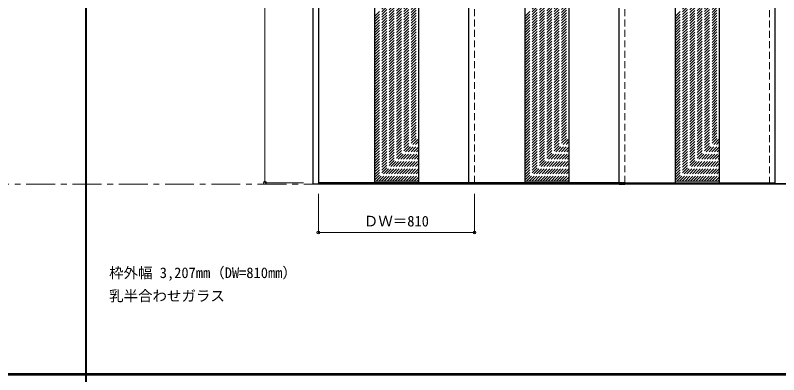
# Model space of a CAD drawing. Units: millimetres, scale not verified. Extents: x -6000 to 5700, y -4307 to 4260.
# Drawn here: x -267 to 3693, y 186 to 2049 of the extents above; entities that cross this region are included whole.
import ezdxf
from ezdxf.enums import TextEntityAlignment as Align

# ---------------------------------------------------------------- set-up
doc = ezdxf.new("R2010")
doc.units = ezdxf.units.MM
doc.header["$LTSCALE"] = 30
doc.header["$PDMODE"] = 32
doc.header["$PDSIZE"] = 15
doc.linetypes.add('CHAIN1', pattern=[8, 5, -1, 1, -1])
doc.linetypes.add('DASHED1', pattern=[1.8, 1.2, -0.6])
for name, color, linetype, lineweight in [('0-1_通り芯', 7, 'CHAIN1', 18), ('0-2_扉', 3, 'Continuous', 25), ('0-4_枠', 3, 'Continuous', 25), ('0-A_文字', 7, 'Continuous', 18), ('0-B_寸法', 4, 'Continuous', 9), ('0-C_ハッチ', 4, 'DASHED1', 9), ('F-1_枠', 6, 'Continuous', 40)]:
    doc.layers.add(name, color=color, linetype=linetype, lineweight=lineweight)
doc.styles.add('ＭＳ ゴシック', font='')
doc.styles.get('ＭＳ ゴシック').set_extended_font_data('MS Gothic')

msp = doc.modelspace()

# ---------------------------------------------------------------- linework, layer by layer
at = {"layer": '0-1_通り芯'}
msp.add_line((-5490, 1173), (5690, 1173), dxfattribs=at)
at = {"layer": '0-2_扉', "color": 4, "linetype": 'DASHED1', "lineweight": 9}
for p, q in [((1305, 1181), (1305, 3529)), ((2115, 1181), (2115, 3529)), ((2895, 1181), (2895, 3529)), ((3645, 1176), (3645, 3543)), ((3675, 1176), (3675, 3543)), ((1308, 1181), (1305, 1181))]:
    msp.add_line(p, q, dxfattribs=at)
at = {"layer": '0-2_扉'}
for p, q in [((1596, 3529), (1596, 1181)), ((1824, 3529), (1824, 1181)), ((2085, 1181), (2085, 3529)), ((2376, 3529), (2376, 1181)), ((2604, 3529), (2604, 1181)), ((2865, 1181), (2865, 3529)), ((3156, 3529), (3156, 1181)), ((3384, 3529), (3384, 1181)), ((3675, 1181), (3675, 3529)), ((2085, 1181), (1308, 1181)), ((2895, 1181), (2085, 1181)), ((2865, 1181), (3675, 1181)), ((2865, 1173), (2895, 1173))]:
    msp.add_line(p, q, dxfattribs=at)
at = {"layer": '0-2_扉', "color": 7, "lineweight": 18}
for p, q in [((1596, 1189), (1824, 1189)), ((2376, 1189), (2604, 1189)), ((3156, 1189), (3384, 1189))]:
    msp.add_line(p, q, dxfattribs=at)
at = {"layer": '0-4_枠'}
for p, q in [((1278, 1173), (1278, 3573)), ((1308, 1173), (1308, 3573)), ((1308, 1173), (1278, 1173)), ((4455, 1176), (1308, 1176))]:
    msp.add_line(p, q, dxfattribs=at)
msp.add_lwpolyline([(4485, 1173), (4455, 1173), (1308, 1173)], dxfattribs=at)
at = {"layer": '0-B_寸法'}
for p, q in [((1028, 3529), (1028, 1181)), ((1028, 1181), (1228, 1181)), ((1305, 923), (1305, 1123)), ((2115, 923), (2115, 1123)), ((1305, 923), (2115, 923))]:
    msp.add_line(p, q, dxfattribs=at)
at = {"layer": '0-B_寸法', "color": 7}
for p in [(1028, 1181), (1305, 923), (2115, 923)]:
    msp.add_point(p, dxfattribs=at)
at = {"layer": '0-C_ハッチ'}
for p, q in [((1596, 2042.99), (1824, 2270.99)), ((2376, 2042.99), (2604, 2270.99)), ((3156, 2042.99), (3384, 2270.99)), ((1596, 2028.85), (1824, 2256.85)), ((1596, 2014.71), (1824, 2242.71)), ((1596, 2000.57), (1824, 2228.57)), ((2376, 2028.85), (2604, 2256.85)), ((2376, 2014.71), (2604, 2242.71)), ((2376, 2000.57), (2604, 2228.57)), ((3156, 2028.85), (3384, 2256.85)), ((3156, 2014.71), (3384, 2242.71)), ((3156, 2000.57), (3384, 2228.57)), ((1596, 1986.42), (1824, 2214.42)), ((1596, 1972.28), (1824, 2200.28)), ((1596, 1958.14), (1824, 2186.14)), ((2376, 1986.42), (2604, 2214.42)), ((2376, 1972.28), (2604, 2200.28)), ((2376, 1958.14), (2604, 2186.14)), ((3156, 1986.42), (3384, 2214.42)), ((3156, 1972.28), (3384, 2200.28)), ((3156, 1958.14), (3384, 2186.14)), ((1596, 1944), (1824, 2172)), ((1596, 1929.86), (1824, 2157.86)), ((1596, 1915.71), (1824, 2143.71)), ((2376, 1944), (2604, 2172)), ((2376, 1929.86), (2604, 2157.86)), ((2376, 1915.71), (2604, 2143.71)), ((3156, 1944), (3384, 2172)), ((3156, 1929.86), (3384, 2157.86)), ((3156, 1915.71), (3384, 2143.71)), ((1596, 1901.57), (1824, 2129.57)), ((1596, 1887.43), (1824, 2115.43)), ((1596, 1873.29), (1824, 2101.29)), ((2376, 1901.57), (2604, 2129.57)), ((2376, 1887.43), (2604, 2115.43)), ((2376, 1873.29), (2604, 2101.29)), ((3156, 1901.57), (3384, 2129.57)), ((3156, 1887.43), (3384, 2115.43)), ((3156, 1873.29), (3384, 2101.29)), ((1596, 1859.15), (1824, 2087.15)), ((1596, 1845), (1824, 2073)), ((2376, 1859.15), (2604, 2087.15)), ((2376, 1845), (2604, 2073)), ((3156, 1859.15), (3384, 2087.15)), ((3156, 1845), (3384, 2073)), ((1596, 1830.86), (1824, 2058.86)), ((1596, 1816.72), (1824, 2044.72)), ((1596, 1802.58), (1824, 2030.58)), ((2376, 1830.86), (2604, 2058.86)), ((2376, 1816.72), (2604, 2044.72)), ((2376, 1802.58), (2604, 2030.58)), ((3156, 1830.86), (3384, 2058.86)), ((3156, 1816.72), (3384, 2044.72)), ((3156, 1802.58), (3384, 2030.58)), ((1596, 1788.43), (1824, 2016.43)), ((1596, 1774.29), (1824, 2002.29)), ((1596, 1760.15), (1824, 1988.15)), ((2376, 1788.43), (2604, 2016.43)), ((2376, 1774.29), (2604, 2002.29)), ((2376, 1760.15), (2604, 1988.15)), ((3156, 1788.43), (3384, 2016.43)), ((3156, 1774.29), (3384, 2002.29)), ((3156, 1760.15), (3384, 1988.15)), ((1596, 1746.01), (1824, 1974.01)), ((1596, 1731.87), (1824, 1959.87)), ((1596, 1717.72), (1824, 1945.72)), ((2376, 1746.01), (2604, 1974.01)), ((2376, 1731.87), (2604, 1959.87)), ((2376, 1717.72), (2604, 1945.72)), ((3156, 1746.01), (3384, 1974.01)), ((3156, 1731.87), (3384, 1959.87)), ((3156, 1717.72), (3384, 1945.72)), ((1596, 1703.58), (1824, 1931.58)), ((1596, 1689.44), (1824, 1917.44)), ((1596, 1675.3), (1824, 1903.3)), ((2376, 1703.58), (2604, 1931.58)), ((2376, 1689.44), (2604, 1917.44)), ((2376, 1675.3), (2604, 1903.3)), ((3156, 1703.58), (3384, 1931.58)), ((3156, 1689.44), (3384, 1917.44)), ((3156, 1675.3), (3384, 1903.3)), ((1596, 1661.16), (1824, 1889.16)), ((1596, 1647.01), (1824, 1875.01)), ((2376, 1661.16), (2604, 1889.16)), ((2376, 1647.01), (2604, 1875.01)), ((3156, 1661.16), (3384, 1889.16)), ((3156, 1647.01), (3384, 1875.01)), ((1596, 1632.87), (1824, 1860.87)), ((1596, 1618.73), (1824, 1846.73)), ((1596, 1604.59), (1824, 1832.59)), ((2376, 1632.87), (2604, 1860.87)), ((2376, 1618.73), (2604, 1846.73)), ((2376, 1604.59), (2604, 1832.59)), ((3156, 1632.87), (3384, 1860.87)), ((3156, 1618.73), (3384, 1846.73)), ((3156, 1604.59), (3384, 1832.59)), ((1596, 1590.44), (1824, 1818.44)), ((1596, 1576.3), (1824, 1804.3)), ((1596, 1562.16), (1824, 1790.16)), ((2376, 1590.44), (2604, 1818.44)), ((2376, 1576.3), (2604, 1804.3)), ((2376, 1562.16), (2604, 1790.16)), ((3156, 1590.44), (3384, 1818.44)), ((3156, 1576.3), (3384, 1804.3)), ((3156, 1562.16), (3384, 1790.16)), ((1596, 1548.02), (1824, 1776.02)), ((1596, 1533.88), (1824, 1761.88)), ((1596, 1519.73), (1824, 1747.73)), ((2376, 1548.02), (2604, 1776.02)), ((2376, 1533.88), (2604, 1761.88)), ((2376, 1519.73), (2604, 1747.73)), ((3156, 1548.02), (3384, 1776.02)), ((3156, 1533.88), (3384, 1761.88)), ((3156, 1519.73), (3384, 1747.73)), ((1596, 1505.59), (1824, 1733.59)), ((1596, 1491.45), (1824, 1719.45)), ((1596, 1477.31), (1824, 1705.31)), ((2376, 1505.59), (2604, 1733.59)), ((2376, 1491.45), (2604, 1719.45)), ((2376, 1477.31), (2604, 1705.31)), ((3156, 1505.59), (3384, 1733.59)), ((3156, 1491.45), (3384, 1719.45)), ((3156, 1477.31), (3384, 1705.31)), ((1596, 1463.17), (1824, 1691.17)), ((1596, 1449.02), (1824, 1677.02)), ((2376, 1463.17), (2604, 1691.17)), ((2376, 1449.02), (2604, 1677.02)), ((3156, 1463.17), (3384, 1691.17)), ((3156, 1449.02), (3384, 1677.02)), ((1596, 1434.88), (1824, 1662.88)), ((1596, 1420.74), (1824, 1648.74)), ((1596, 1406.6), (1824, 1634.6)), ((2376, 1434.88), (2604, 1662.88)), ((2376, 1420.74), (2604, 1648.74)), ((2376, 1406.6), (2604, 1634.6)), ((3156, 1434.88), (3384, 1662.88)), ((3156, 1420.74), (3384, 1648.74)), ((3156, 1406.6), (3384, 1634.6)), ((1596, 1392.45), (1824, 1620.45)), ((1596, 1378.31), (1824, 1606.31)), ((1596, 1364.17), (1824, 1592.17)), ((2376, 1392.45), (2604, 1620.45)), ((2376, 1378.31), (2604, 1606.31)), ((2376, 1364.17), (2604, 1592.17)), ((3156, 1392.45), (3384, 1620.45)), ((3156, 1378.31), (3384, 1606.31)), ((3156, 1364.17), (3384, 1592.17)), ((1596, 1350.03), (1824, 1578.03)), ((1596, 1335.89), (1824, 1563.89)), ((1596, 1321.74), (1824, 1549.74)), ((2376, 1350.03), (2604, 1578.03)), ((2376, 1335.89), (2604, 1563.89)), ((2376, 1321.74), (2604, 1549.74)), ((3156, 1350.03), (3384, 1578.03)), ((3156, 1335.89), (3384, 1563.89)), ((3156, 1321.74), (3384, 1549.74)), ((1596, 1307.6), (1824, 1535.6)), ((1596, 1293.46), (1824, 1521.46)), ((1596, 1279.32), (1824, 1507.32)), ((2376, 1307.6), (2604, 1535.6)), ((2376, 1293.46), (2604, 1521.46)), ((2376, 1279.32), (2604, 1507.32)), ((3156, 1307.6), (3384, 1535.6)), ((3156, 1293.46), (3384, 1521.46)), ((3156, 1279.32), (3384, 1507.32)), ((1596, 1265.18), (1824, 1493.18)), ((1596, 1251.03), (1824, 1479.03)), ((2376, 1265.18), (2604, 1493.18)), ((2376, 1251.03), (2604, 1479.03)), ((3156, 1265.18), (3384, 1493.18)), ((3156, 1251.03), (3384, 1479.03)), ((1596, 1236.89), (1824, 1464.89)), ((1596, 1222.75), (1824, 1450.75)), ((1596, 1208.61), (1824, 1436.61)), ((2376, 1236.89), (2604, 1464.89)), ((2376, 1222.75), (2604, 1450.75)), ((2376, 1208.61), (2604, 1436.61)), ((3156, 1236.89), (3384, 1464.89)), ((3156, 1222.75), (3384, 1450.75)), ((3156, 1208.61), (3384, 1436.61)), ((1596, 1194.47), (1824, 1422.47)), ((1604.68, 1189), (1824, 1408.32)), ((1618.82, 1189), (1824, 1394.18)), ((2376, 1194.47), (2604, 1422.47)), ((2384.68, 1189), (2604, 1408.32)), ((2398.82, 1189), (2604, 1394.18)), ((3156, 1194.47), (3384, 1422.47)), ((3164.68, 1189), (3384, 1408.32)), ((3178.82, 1189), (3384, 1394.18)), ((1632.96, 1189), (1824, 1380.04)), ((1647.1, 1189), (1824, 1365.9)), ((1661.24, 1189), (1824, 1351.75)), ((2412.96, 1189), (2604, 1380.04)), ((2427.1, 1189), (2604, 1365.9)), ((2441.24, 1189), (2604, 1351.75)), ((3192.96, 1189), (3384, 1380.04)), ((3207.1, 1189), (3384, 1365.9)), ((3221.24, 1189), (3384, 1351.75)), ((1675.39, 1189), (1824, 1337.61)), ((1689.53, 1189), (1824, 1323.47)), ((1703.67, 1189), (1824, 1309.33)), ((2455.39, 1189), (2604, 1337.61)), ((2469.53, 1189), (2604, 1323.47)), ((2483.67, 1189), (2604, 1309.33)), ((3235.39, 1189), (3384, 1337.61)), ((3249.53, 1189), (3384, 1323.47)), ((3263.67, 1189), (3384, 1309.33)), ((1717.81, 1189), (1824, 1295.19)), ((1731.96, 1189), (1824, 1281.04)), ((2497.81, 1189), (2604, 1295.19)), ((2511.96, 1189), (2604, 1281.04)), ((3277.81, 1189), (3384, 1295.19)), ((3291.96, 1189), (3384, 1281.04)), ((1746.1, 1189), (1824, 1266.9)), ((1760.24, 1189), (1824, 1252.76)), ((1774.38, 1189), (1824, 1238.62)), ((2526.1, 1189), (2604, 1266.9)), ((2540.24, 1189), (2604, 1252.76)), ((2554.38, 1189), (2604, 1238.62)), ((3306.1, 1189), (3384, 1266.9)), ((3320.24, 1189), (3384, 1252.76)), ((3334.38, 1189), (3384, 1238.62)), ((1788.52, 1189), (1824, 1224.48)), ((1802.67, 1189), (1824, 1210.33)), ((1816.81, 1189), (1824, 1196.19)), ((2568.52, 1189), (2604, 1224.48)), ((2582.67, 1189), (2604, 1210.33)), ((2596.81, 1189), (2604, 1196.19)), ((3348.52, 1189), (3384, 1224.48)), ((3362.67, 1189), (3384, 1210.33)), ((3376.81, 1189), (3384, 1196.19))]:
    msp.add_line(p, q, dxfattribs=at)
at = {"layer": 'F-1_枠'}
for p, q in [((100, -3790), (100, 4175)), ((-6000, 190.5), (5700, 190.5)), ((-6000, 187.5), (5700, 187.5))]:
    msp.add_line(p, q, dxfattribs=at)

# ---------------------------------------------------------------- texts
at = {"layer": '0-A_文字', "style": 'ＭＳ ゴシック'}
for s, p in [('枠外幅 3,207mm（DW=810mm）', (220, 670.5)), ('乳半合わせガラス', (220, 550.5))]:
    msp.add_text(s, height=54.99, dxfattribs=at).set_placement(p, align=Align.BOTTOM_LEFT)
at = {"layer": '0-B_寸法', "color": 7, "style": 'ＭＳ ゴシック'}
msp.add_text('ＤＷ＝810', height=54.99, dxfattribs=at).set_placement((1541.25, 938), align=Align.BOTTOM_LEFT)

doc.saveas('drawing.dxf')
